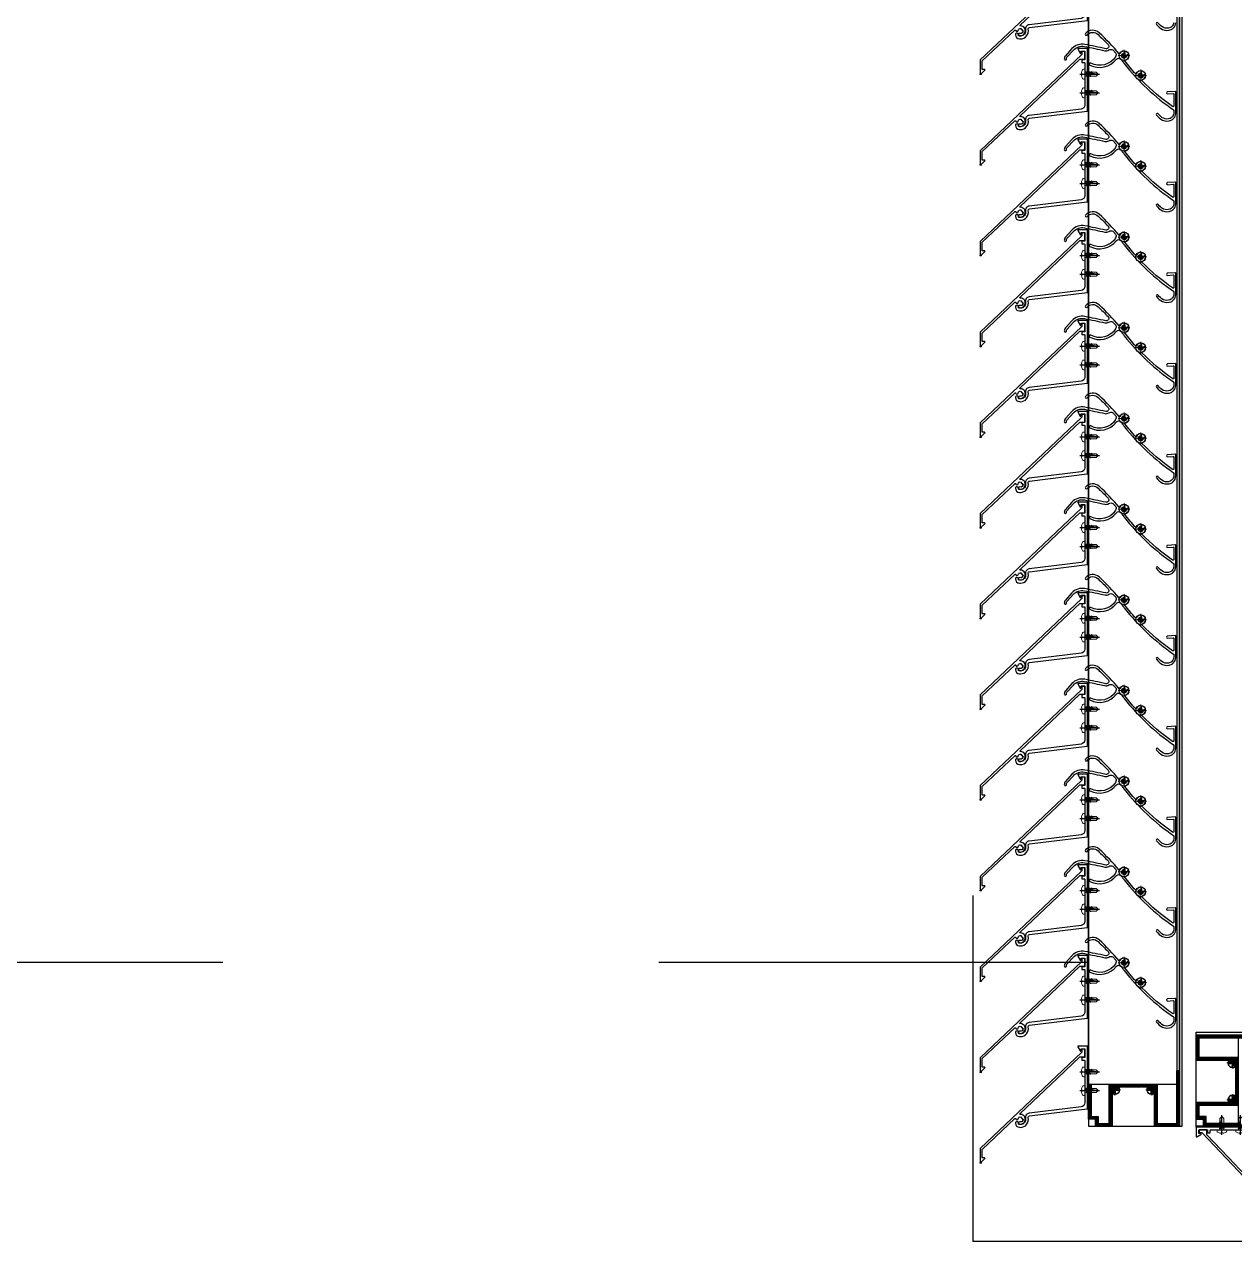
# Model space of a CAD drawing. Header units: millimetres. Extents: x 2519235 to 7246330, y 25937 to 201821.
# Drawn here: x 2625774 to 2626641, y 124385 to 125257 of the extents above; entities that cross this region are included whole.
import ezdxf
from ezdxf.enums import TextEntityAlignment as Align

# ---------------------------------------------------------------- set-up
doc = ezdxf.new("R2010")
doc.units = ezdxf.units.MM
doc.set_wipeout_variables(frame=1)
doc.linetypes.add('CENTER', pattern=[50.8, 31.75, -6.35, 6.35, -6.35])
doc.linetypes.add('TA_GL_005.00000', pattern=[13.75, 5, -1.25, 1.25, -1.25, 5])
for name, color, linetype in [('000 - 0_SYM_DWG_GRID-BUBBLE_MAIN_COLOR_1', 7, 'Continuous'), ('000 - 0_SYM_DWG_GRIDLINE_MAIN_COLOR_251', 7, 'Continuous'), ('010 - ASPG_ACCESSORIES_MAIN_COLOR_1', 7, 'Continuous'), ('010 - ASPG_EXTR_DEF_SUB', 7, 'Continuous'), ('010 - ASPG_EXTR_MAIN_COLOR_2', 7, 'Continuous'), ('010 - ASPG_FASTERN_DEF_SUB', 7, 'Continuous'), ('010 - ASPG_FRAMING_CUT_COLOR_4', 7, 'Continuous'), ('010 - ASPG_FRAMING_DEF_SUB', 7, 'Continuous'), ('010 - ASPG_FRAMING_HATCH_', 7, 'Continuous'), ('010 - ASPG_FRAMING_MAIN_COLOR_2', 7, 'Continuous'), ('010 - ASPG_FRAMING_SUB_COLOR_2', 7, 'Continuous'), ('010 - ASPG_FRAMING_WIPEOUT_', 7, 'Continuous'), ('A-GLAZ-CURT', 7, 'Continuous'), ('BOLT & SCREW', 7, 'Continuous'), ('Center Line', 7, 'CENTER')]:
    doc.layers.add(name, color=color, linetype=linetype)
doc.layers.add('12-GRID', color=7, linetype='CENTER', lineweight=13)
doc.layers.add('SCREW', color=7, linetype='Continuous', lineweight=5)
doc.styles.add('Arial', font='arial.ttf', dxfattribs={"height": 300})
doc.styles.add('TA', font='', dxfattribs={"height": 4.5})
doc.styles.get('TA').set_extended_font_data('Cordia New')
pattern_1 = [(270, (1257419.24324, -520041.6224), (0.65495992507, -1.1344238721), [0.7562825814, -1.5125651628]), (30, (1257419.24324, -520041.6224), (0.65495992936, 1.1344238696), [0.7562825814, -1.5125651628]), (330, (1257419.24324, -520041.6224), (1.30991985442, -2.48e-09), [-1.5125651628, 0.7562825814])]
pattern_2 = [(315, (1257419.4929, -520021.6224), (1.3369313545, 1.3369313545), []), (45, (1257419.4929, -520021.6224), (-1.3369313545, 1.3369313545), [])]
pattern_3 = [(270, (1257419.4425, -520043.9224), (0.65495992507, -1.1344238721), [0.7562825814, -1.5125651628]), (30, (1257419.4425, -520043.9224), (0.65495992936, 1.1344238696), [0.7562825814, -1.5125651628]), (330, (1257419.4425, -520043.9224), (1.30991985442, -2.48e-09), [-1.5125651628, 0.7562825814])]
pattern_4 = [(315, (1257419.1929, -520023.9224), (1.3369313545, 1.3369313545), []), (45, (1257419.1929, -520023.9224), (-1.3369313545, 1.3369313545), [])]

# ---------------------------------------------------------------- blocks, each defined once
blk = doc.blocks.new('*U1098')
at = {"layer": '000 - 0_SYM_DWG_GRIDLINE_MAIN_COLOR_251', "color": 7, "linetype": 'ByBlock', "ltscale": 5}
blk.add_line((2, 0), (-866, 0), dxfattribs=at)
at = {"color": 7, "style": 'TA', "flags": 1}
blk.add_attdef('LOCATION', (6, -6), '', height=4.5, rotation=270, dxfattribs=at)
at = {"layer": '000 - 0_SYM_DWG_GRID-BUBBLE_MAIN_COLOR_1', "color": 7, "style": 'Arial'}
blk.add_attdef('GRID-HEAD', text='', height=4, rotation=180, dxfattribs=at).set_placement((22, 0), align=Align.MIDDLE_CENTER)
blk = doc.blocks.new('W-1-PP17-ENT1_REV02_20260415-161303_PP17_ENT1_MAIN_DIMS_PL')
at = {"layer": '000 - 0_SYM_DWG_GRIDLINE_MAIN_COLOR_251', "color": 7, "linetype": 'TA_GL_005.00000', "xscale": 50, "yscale": 50, "zscale": 50, "rotation": 180}
blk.add_blockref('*U1098', (-18300, 0), dxfattribs=at)
blk = doc.blocks.new('A$C6d15e31b')
at = {"layer": 'A-GLAZ-CURT', "color": 7}
for p in [(18002.01, 200), (18250.01, -48)]:
    blk.add_line(p, (18250.01, 200), dxfattribs=at)
at = {"color": 7}
blk.add_blockref('W-1-PP17-ENT1_REV02_20260415-161303_PP17_ENT1_MAIN_DIMS_PL', (0, 0), dxfattribs=at)
blk = doc.blocks.new('*U2952')
at = {"layer": '12-GRID', "color": 7, "linetype": 'CENTER'}
for p, q in [((0, -6.2), (0, 2.2)), ((-4.2, -2), (4.2, -2))]:
    blk.add_line(p, q, dxfattribs=at)
at = {"layer": 'BOLT & SCREW', "color": 7}
for p, q in [((-0.55, -1.77), (-1.77, -1.56)), ((-0.55, -2.23), (-1.77, -2.44)), ((-0.46, -1.77), (-0.88, -1.56)), ((-0.46, -2.23), (-0.88, -2.44)), ((-0.23, -1.45), (-0.44, -0.23)), ((-0.23, -1.54), (-0.44, -1.12)), ((-0.23, -2.46), (-0.44, -2.88)), ((-0.23, -2.55), (-0.44, -3.77)), ((0.23, -1.45), (0.44, -0.23)), ((0.23, -1.54), (0.44, -1.12)), ((0.44, -2.88), (0.23, -2.46)), ((0.23, -2.55), (0.44, -3.77)), ((0.46, -1.77), (0.88, -1.56)), ((0.46, -2.23), (0.88, -2.44)), ((0.55, -1.77), (1.77, -1.56)), ((0.55, -2.23), (1.77, -2.44))]:
    blk.add_line(p, q, dxfattribs=at)
for points in [[(-1.77, -1.56), (-0.88, -1.56, 0.414214), (-0.44, -1.12), (-0.44, -0.23), (0.44, -0.23), (0.44, -1.12, 0.414214), (0.88, -1.56), (1.77, -1.56), (1.77, -2.44), (0.88, -2.44, 0.414214), (0.44, -2.88), (0.44, -3.77), (-0.44, -3.77), (-0.44, -2.88, 0.414214), (-0.88, -2.44), (-1.77, -2.44)], [(0.23, -2.46, -0.414214), (0.46, -2.23), (0.55, -2.23), (0.55, -1.77), (0.46, -1.77, -0.414214), (0.23, -1.54), (0.23, -1.45), (-0.23, -1.45), (-0.23, -1.54, -0.414214), (-0.46, -1.77), (-0.55, -1.77), (-0.55, -2.23), (-0.46, -2.23, -0.414214), (-0.23, -2.46), (-0.23, -2.55), (0.23, -2.55)]]:
    blk.add_lwpolyline(points, format="xyb", close=True, dxfattribs=at)
blk.add_circle((0, -2), 3.5, dxfattribs=at)
blk = doc.blocks.new('000_ASPG_TYP_FILES_20260218-010703_FRAME_EXTR_')
at = {"layer": '010 - ASPG_FRAMING_HATCH_'}
h = blk.add_hatch(dxfattribs=at)
h.set_pattern_fill('ANSI32', scale=0.1, angle=180)
edge = h.paths.add_edge_path()
edge.add_line((2, 16), (2, 2))
edge.add_line((2, 2), (39.7, 2))
edge.add_arc((39.7, 1.7), 0.3, 0, 90, ccw=False)
edge.add_line((40, 1.7), (40, 0.3))
edge.add_arc((39.7, 0.3), 0.3, -90, 0, ccw=False)
edge.add_line((39.7, 0), (0.3, 0))
edge.add_arc((0.3, 0.3), 0.3, 180, 270, ccw=False)
edge.add_line((0, 0.3), (0, 17.7))
edge.add_arc((0.3, 17.7), 0.3, 90, 180, ccw=False)
edge.add_line((0.3, 18), (22.56, 18))
edge.add_arc((22.56, 18.5), 0.5, 270, 380.20955)
edge.add_arc((26.17, 19.83), 3.35, 182.06379, 200.20955, ccw=False)
edge.add_arc((23.58, 19.74), 0.76, 2.06379, 182.06379, ccw=False)
edge.add_arc((26.17, 19.83), 1.83, 182.06379, 447.93621)
edge.add_arc((26.26, 22.42), 0.76, 87.93621, 267.93621, ccw=False)
edge.add_arc((26.17, 19.83), 3.35, 69.79045, 87.93621, ccw=False)
edge.add_arc((27.5, 23.44), 0.5, 249.79045, 360)
edge.add_line((28, 23.44), (28, 26.68))
edge.add_line((28, 26.68), (28.5, 27.18))
edge.add_line((28.5, 27.18), (28, 27.68))
edge.add_line((28, 27.68), (28, 38.62))
edge.add_line((28, 38.62), (28.5, 39.12))
edge.add_line((28.5, 39.12), (28, 39.62))
edge.add_line((28, 39.62), (28, 42.86))
edge.add_arc((27.5, 42.86), 0.5, 0, 110.20955)
edge.add_arc((26.17, 46.47), 3.35, 272.06379, 290.20955, ccw=False)
edge.add_arc((26.26, 43.88), 0.76, 92.06379, 272.06379, ccw=False)
edge.add_arc((26.17, 46.47), 1.83, 272.06379, 537.93621)
edge.add_arc((23.58, 46.56), 0.76, 177.93621, 357.93621, ccw=False)
edge.add_arc((26.17, 46.47), 3.35, 159.79045, 177.93621, ccw=False)
edge.add_arc((22.56, 47.8), 0.5, 339.79045, 450)
edge.add_line((22.56, 48.3), (0.3, 48.3))
edge.add_arc((0.3, 48.6), 0.3, 180, 270, ccw=False)
edge.add_line((0, 48.6), (0, 60))
edge.add_arc((0.3, 60), 0.3, 90, 180, ccw=False)
edge.add_line((0.3, 60.3), (5, 60.3))
edge.add_line((5, 60.3), (5, 65))
edge.add_arc((5.3, 65), 0.3, 90, 180, ccw=False)
edge.add_line((5.3, 65.3), (30, 65.3))
edge.add_line((30, 65.3), (30, 63.6))
edge.add_arc((29.7, 63.6), 0.3, -90, 0, ccw=False)
edge.add_line((29.7, 63.3), (7.3, 63.3))
edge.add_arc((7.3, 63), 0.3, 90, 180)
edge.add_line((7, 63), (7, 58.3))
edge.add_line((7, 58.3), (2.3, 58.3))
edge.add_arc((2.3, 58), 0.3, 90, 180)
edge.add_line((2, 58), (2, 50.6))
edge.add_arc((2.3, 50.6), 0.3, 180, 270)
edge.add_line((2.3, 50.3), (29.7, 50.3))
edge.add_arc((29.7, 50), 0.3, 0, 90, ccw=False)
edge.add_line((30, 50), (30, 26.68))
edge.add_line((30, 26.68), (30, 16.3))
edge.add_arc((29.7, 16.3), 0.3, -90, 0, ccw=False)
edge.add_line((29.7, 16), (2, 16))
at = {"layer": '010 - ASPG_FRAMING_CUT_COLOR_4', "color": 7}
blk.add_lwpolyline([(2, 16), (2, 2), (39.7, 2, -0.414214), (40, 1.7), (40, 0.3, -0.414214), (39.7, 0), (0.3, 0, -0.414214), (0, 0.3), (0, 17.7, -0.414214), (0.3, 18), (22.56, 18, 0.52173), (23.03, 18.67, -0.079342), (22.82, 19.71, -1), (24.34, 19.76, 2.296346), (26.24, 21.66, -1), (26.29, 23.18, -0.079342), (27.33, 22.97, 0.52173), (28, 23.44), (28, 26.68), (28.5, 27.18), (28, 27.68), (28, 38.62), (28.5, 39.12), (28, 39.62), (28, 42.86, 0.52173), (27.33, 43.33, -0.079342), (26.29, 43.12, -1), (26.24, 44.64, 2.296346), (24.34, 46.54, -1), (22.82, 46.59, -0.079342), (23.03, 47.63, 0.52173), (22.56, 48.3), (0.3, 48.3, -0.414214), (0, 48.6), (0, 60, -0.414214), (0.3, 60.3), (5, 60.3), (5, 65, -0.414214), (5.3, 65.3), (30, 65.3), (30, 63.6, -0.414214), (29.7, 63.3), (7.3, 63.3, 0.414214), (7, 63), (7, 58.3), (2.3, 58.3, 0.414214), (2, 58), (2, 50.6, 0.414214), (2.3, 50.3), (29.7, 50.3, -0.414214), (30, 50), (30, 26.68), (30, 16.3, -0.414214), (29.7, 16)], format="xyb", close=True, dxfattribs=at)
at = {"color": 7}
for p in [(26.17, 48.47), (26.17, 21.83)]:
    blk.add_blockref('*U2952', p, dxfattribs=at)
blk = doc.blocks.new('*U2949')
at = {"layer": '010 - ASPG_FRAMING_HATCH_', "transparency": 33554585}
h = blk.add_hatch(dxfattribs=at)
h.set_pattern_fill('ANSI32', scale=0.25)
edge = h.paths.add_edge_path()
edge.add_line((2, -50), (2, -75))
edge.add_line((2, -75), (0, -75))
edge.add_line((0, -75), (0, -49))
edge.add_arc((1, -49), 1, 90, 180, ccw=False)
edge.add_line((1, -48), (63, -48))
edge.add_arc((63, -47), 1, 270, 360)
edge.add_line((64, -47), (64, 47))
edge.add_arc((63, 47), 1, 0, 90)
edge.add_line((63, 48), (1, 48))
edge.add_arc((1, 49), 1, 180, 270, ccw=False)
edge.add_line((0, 49), (0, 75))
edge.add_line((0, 75), (2, 75))
edge.add_line((2, 75), (2, 50))
edge.add_line((2, 50), (141, 50))
edge.add_line((141, 50), (141, 41))
edge.add_arc((140, 41), 1, 270, 360, ccw=False)
edge.add_line((140, 40), (132, 40))
edge.add_arc((132, 41), 1, 180, 270, ccw=False)
edge.add_line((131, 41), (131, 47))
edge.add_arc((130, 47), 1, 0, 90)
edge.add_line((130, 48), (67, 48))
edge.add_arc((67, 47), 1, 90, 180)
edge.add_line((66, 47), (66, -47))
edge.add_arc((67, -47), 1, 180, 270)
edge.add_line((67, -48), (130, -48))
edge.add_arc((130, -47), 1, 270, 360)
edge.add_line((131, -47), (131, -41))
edge.add_arc((132, -41), 1, 90, 180, ccw=False)
edge.add_line((132, -40), (140, -40))
edge.add_arc((140, -41), 1, 0, 90, ccw=False)
edge.add_line((141, -41), (141, -50))
edge.add_line((141, -50), (2, -50))
h.paths.add_polyline_path([(139, 48), (139, 42), (133, 42), (133, 48)], flags=16)
h.paths.add_polyline_path([(139, -48), (139, -42), (133, -42), (133, -48)], flags=16)
at = {"layer": '010 - ASPG_FRAMING_HATCH_'}
h = blk.add_hatch(dxfattribs=at)
h.set_pattern_fill('ANSI37', scale=0.595498, angle=-90)
h.set_pattern_definition(pattern_2)
edge = h.paths.add_edge_path()
edge.add_ellipse((57.77, 55), major_axis=(0, -5), ratio=0.644482, start_angle=0, end_angle=180)
edge.add_line((57.77, 60), (62, 60))
edge.add_arc((62, 60.3), 0.3, -90, 0)
edge.add_line((62.3, 60.3), (62.3, 61))
edge.add_line((62.3, 61), (61.8, 61.5))
edge.add_line((61.8, 61.5), (62.3, 62))
edge.add_line((62.3, 62), (61.8, 62.5))
edge.add_line((61.8, 62.5), (62.3, 63))
edge.add_line((62.3, 63), (61.8, 63.5))
edge.add_line((61.8, 63.5), (62.3, 64))
edge.add_line((62.3, 64), (62.3, 65))
edge.add_line((62.3, 65), (63.3, 65))
edge.add_line((63.3, 65), (63.8, 65.5))
edge.add_line((63.8, 65.5), (64.3, 65))
edge.add_line((64.3, 65), (64.8, 65.5))
edge.add_line((64.8, 65.5), (65.3, 65))
edge.add_line((65.3, 65), (65.8, 65.5))
edge.add_line((65.8, 65.5), (66.3, 65))
edge.add_line((66.3, 65), (67, 65))
edge.add_arc((67, 65.3), 0.3, -90, 0)
edge.add_line((67.3, 65.3), (67.3, 60))
edge.add_arc((77.2, 55), 11.09, 153.20373, 206.79627)
edge.add_line((67.3, 50), (57.77, 50))
h = blk.add_hatch(dxfattribs=at)
h.set_pattern_fill('ANSI37', scale=0.595498, angle=-90)
h.set_pattern_definition(pattern_4)
edge = h.paths.add_edge_path()
edge.add_ellipse((11.53, 55), major_axis=(0, -5), ratio=0.644482, start_angle=180, end_angle=360, ccw=False)
edge.add_line((11.53, 60), (2, 60))
edge.add_arc((-7.9, 55), 11.09, -26.79627, 26.79627, ccw=False)
edge.add_line((2, 50), (11.53, 50))
h = blk.add_hatch(dxfattribs=at)
h.set_pattern_fill('HONEY', scale=0.238199, angle=-90)
h.set_pattern_definition(pattern_3)
edge = h.paths.add_edge_path()
edge.add_ellipse((11.78, 55), major_axis=(0, -5), ratio=0.644482, start_angle=0, end_angle=360, ccw=False)
h = blk.add_hatch(dxfattribs=at)
h.set_pattern_fill('HONEY', scale=0.238199, angle=-90)
h.set_pattern_definition(pattern_1)
edge = h.paths.add_edge_path()
edge.add_ellipse((57.52, 55), major_axis=(0, -5), ratio=0.644482, start_angle=0, end_angle=360)
h = blk.add_hatch(dxfattribs=at)
h.set_pattern_fill('ANSI37', scale=0.595498, angle=-90)
h.set_pattern_definition(pattern_4)
edge = h.paths.add_edge_path()
edge.add_ellipse((11.53, -55), major_axis=(0, 5), ratio=0.644482, start_angle=0, end_angle=180)
edge.add_line((11.53, -60), (2, -60))
edge.add_arc((-7.9, -55), 11.09, 333.20373, 386.79627)
edge.add_line((2, -50), (11.53, -50))
h = blk.add_hatch(dxfattribs=at)
h.set_pattern_fill('HONEY', scale=0.238199, angle=-90)
h.set_pattern_definition(pattern_3)
edge = h.paths.add_edge_path()
edge.add_ellipse((11.78, -55), major_axis=(0, 5), ratio=0.644482, start_angle=0, end_angle=360)
h = blk.add_hatch(dxfattribs=at)
h.set_pattern_fill('HONEY', scale=0.238199, angle=-90)
h.set_pattern_definition(pattern_1)
edge = h.paths.add_edge_path()
edge.add_ellipse((57.52, -55), major_axis=(0, 5), ratio=0.644482, start_angle=0, end_angle=360, ccw=False)
h = blk.add_hatch(dxfattribs=at)
h.set_pattern_fill('ANSI37', scale=0.595498, angle=-90)
h.set_pattern_definition(pattern_2)
edge = h.paths.add_edge_path()
edge.add_ellipse((57.77, -55), major_axis=(0, 5), ratio=0.644482, start_angle=180, end_angle=360, ccw=False)
edge.add_line((57.77, -60), (62, -60))
edge.add_arc((62, -60.3), 0.3, 360, 450, ccw=False)
edge.add_line((62.3, -60.3), (62.3, -61))
edge.add_line((62.3, -61), (61.8, -61.5))
edge.add_line((61.8, -61.5), (62.3, -62))
edge.add_line((62.3, -62), (61.8, -62.5))
edge.add_line((61.8, -62.5), (62.3, -63))
edge.add_line((62.3, -63), (61.8, -63.5))
edge.add_line((61.8, -63.5), (62.3, -64))
edge.add_line((62.3, -64), (62.3, -65))
edge.add_line((62.3, -65), (63.3, -65))
edge.add_line((63.3, -65), (63.8, -65.5))
edge.add_line((63.8, -65.5), (64.3, -65))
edge.add_line((64.3, -65), (64.8, -65.5))
edge.add_line((64.8, -65.5), (65.3, -65))
edge.add_line((65.3, -65), (65.8, -65.5))
edge.add_line((65.8, -65.5), (66.3, -65))
edge.add_line((66.3, -65), (67, -65))
edge.add_arc((67, -65.3), 0.3, 360, 450, ccw=False)
edge.add_line((67.3, -65.3), (67.3, -60))
edge.add_arc((77.2, -55), 11.09, 153.20373, 206.79627, ccw=False)
edge.add_line((67.3, -50), (57.77, -50))
at = {"layer": '010 - ASPG_FASTERN_DEF_SUB', "color": 7}
blk.add_point((0, 0), dxfattribs=at)
at = {"layer": '010 - ASPG_FRAMING_CUT_COLOR_4', "color": 7}
blk.add_lwpolyline([(2, -50), (2, -75), (0, -75), (0, -49, -0.414214), (1, -48), (63, -48, 0.414214), (64, -47), (64, 47, 0.414214), (63, 48), (1, 48, -0.414214), (0, 49), (0, 75), (2, 75), (2, 50), (141, 50), (141, 41, -0.414214), (140, 40), (132, 40, -0.414214), (131, 41), (131, 47, 0.414214), (130, 48), (67, 48, 0.414214), (66, 47), (66, -47, 0.414214), (67, -48), (130, -48, 0.414214), (131, -47), (131, -41, -0.414214), (132, -40), (140, -40, -0.414214), (141, -41), (141, -50)], format="xyb", close=True, dxfattribs=at)
for points in [[(139, 48), (139, 42), (133, 42), (133, 48)], [(139, -48), (139, -42), (133, -42), (133, -48)]]:
    blk.add_lwpolyline(points, close=True, dxfattribs=at)
at = {"layer": '010 - ASPG_FRAMING_DEF_SUB', "color": 7, "transparency": 33554508}
blk.add_line((136.5, 0), (-4.5, 0), dxfattribs=at)
at = {"layer": '010 - ASPG_FRAMING_DEF_SUB', "color": 7, "transparency": 33554457}
for points in [[(54.3, 50), (67.3, 50), (67.3, 65.5), (54.3, 65.5)], [(2, 50), (15, 50), (15, 60), (2, 60)], [(2, -50), (15, -50), (15, -60), (2, -60)], [(54.3, -50), (67.3, -50), (67.3, -65.5), (54.3, -65.5)]]:
    blk.add_lwpolyline(points, close=True, dxfattribs=at)
at = {"layer": '010 - ASPG_FRAMING_SUB_COLOR_2', "color": 7}
for points in [[(57.52, 50), (67.3, 50, -0.238199), (67.3, 60), (67.3, 65.3, -0.414214), (67, 65), (66.3, 65), (65.8, 65.5), (65.3, 65), (64.8, 65.5), (64.3, 65), (63.8, 65.5), (63.3, 65), (62.3, 65), (62.3, 64), (61.8, 63.5), (62.3, 63), (61.8, 62.5), (62.3, 62), (61.8, 61.5), (62.3, 61), (62.3, 60.3, -0.414214), (62, 60), (57.52, 60)], [(11.78, 50), (2, 50, 0.238199), (2, 60), (11.78, 60)], [(11.78, -50), (2, -50, -0.238199), (2, -60), (11.78, -60)], [(57.52, -50), (67.3, -50, 0.238199), (67.3, -60), (67.3, -65.3, 0.414214), (67, -65), (66.3, -65), (65.8, -65.5), (65.3, -65), (64.8, -65.5), (64.3, -65), (63.8, -65.5), (63.3, -65), (62.3, -65), (62.3, -64), (61.8, -63.5), (62.3, -63), (61.8, -62.5), (62.3, -62), (61.8, -61.5), (62.3, -61), (62.3, -60.3, 0.414214), (62, -60), (57.52, -60)]]:
    blk.add_lwpolyline(points, format="xyb", dxfattribs=at)
at = {"layer": '010 - ASPG_FRAMING_SUB_COLOR_2', "color": 7, "extrusion": (0, 0, -1)}
for centre, major_axis in [((11.78, 55), (0, -5)), ((57.52, -55), (0, 5))]:
    blk.add_ellipse(centre, major_axis=major_axis, ratio=0.644482, dxfattribs=at)
at = {"layer": '010 - ASPG_FRAMING_SUB_COLOR_2', "color": 7}
for centre, major_axis in [((57.52, 55), (0, -5)), ((11.78, -55), (0, 5))]:
    blk.add_ellipse(centre, major_axis=major_axis, ratio=0.644482, dxfattribs=at)
blk = doc.blocks.new('PZG35-9D5')
at = {"layer": 'Center Line', "color": 7}
blk.add_line((0, 3.73), (0, -10.53), dxfattribs=at)
at = {"layer": 'SCREW', "color": 7}
for p, q in [((-1.4, 0), (-1.4, -1.09)), ((1.4, 0), (1.4, -0.59)), ((-1.85, -1.4), (1.85, -0.9)), ((-1.85, -1.4), (-1.4, -1.09)), ((-1.85, -1.4), (-1.4, -1.71)), ((-1.85, -2.7), (1.85, -2.2)), ((-1.85, -2.7), (-1.4, -2.39)), ((-1.85, -2.7), (-1.4, -3.01)), ((-1.85, -4), (-1.4, -3.69)), ((-1.85, -4), (-0.99, -3.88)), ((-1.85, -4), (-1.4, -4.31)), ((-1.4, -1.09), (1.4, -0.59)), ((-1.4, -1.71), (1.4, -1.21)), ((-1.4, -1.71), (-1.4, -2.39)), ((-1.4, -2.39), (1.4, -1.89)), ((-1.4, -3.01), (1.4, -2.51)), ((-1.4, -3.01), (-1.4, -3.69)), ((-1.4, -3.69), (-0.84, -3.59)), ((-1.4, -4.31), (-1.18, -4.27)), ((-1.4, -4.31), (-1.4, -8.1)), ((0, -9.5), (-1.4, -8.1)), ((0, -9.5), (1.4, -8.1)), ((0.56, -3.34), (1.4, -3.19)), ((0.71, -3.65), (1.85, -3.5)), ((0.71, -3.93), (1.4, -3.81)), ((0.71, -4.61), (1.4, -4.49)), ((0.71, -4.95), (1.85, -4.8)), ((0.71, -5.23), (1.4, -5.11)), ((1.85, -0.9), (1.4, -0.59)), ((1.85, -0.9), (1.4, -1.21)), ((1.4, -1.21), (1.4, -1.89)), ((1.85, -2.2), (1.4, -1.89)), ((1.85, -2.2), (1.4, -2.51)), ((1.4, -2.51), (1.4, -3.19)), ((1.85, -3.5), (1.4, -3.19)), ((1.85, -3.5), (1.4, -3.81)), ((1.4, -3.81), (1.4, -4.49)), ((1.85, -4.8), (1.4, -4.49)), ((1.85, -4.8), (1.4, -5.11)), ((1.4, -5.11), (1.4, -8.1))]:
    blk.add_line(p, q, dxfattribs=at)
blk.add_lwpolyline([(0, -9.5), (0.71, -5.23), (0.71, -3.6, 0.417657), (0.41, -3.3, 0.108102), (-0.84, -3.59), (-1.4, -4.7)], format="xyb", dxfattribs=at)
blk = doc.blocks.new('*U2951')
at = {"layer": 'SCREW', "color": 7}
blk.add_lwpolyline([(3.03, 1.78, 0.09906), (0.8, 2.55), (0.8, 2.27), (-0.8, 2.27), (-0.8, 2.55, 0.09906), (-3.03, 1.78, 0.266588), (-3.5, 0.96), (-3.5, 0.2, 0.414214), (-3.3, 0), (3.3, 0, 0.414214), (3.5, 0.2), (3.5, 0.96, 0.266588)], format="xyb", close=True, dxfattribs=at)
blk.add_blockref('PZG35-9D5', (0, 0), dxfattribs=at)
blk = doc.blocks.new('*U2950')
at = {"color": 7}
blk.add_point((0, 0), dxfattribs=at)
at = {"layer": '010 - ASPG_ACCESSORIES_MAIN_COLOR_1', "color": 7}
blk.add_lwpolyline([(-39.7, -0.6, 0.414214), (-40, -0.9), (-40, -7.37, 0.57735), (-39.65, -7.57), (-36.64, -5.83, 0.767327), (-36.79, -5.3), (-37.9, -5.3, -0.414214), (-38.2, -5), (-38.2, -2.8, -0.414214), (-38, -2.6), (-32.18, -2.6, -0.388879), (-31.98, -2.78), (-31.85, -4.34, 0.388879), (-31.35, -4.8), (-30.3, -4.8, 0.414214), (-30, -4.5), (-30, -2.9, -0.414214), (-29.7, -2.6), (0.41, -2.6, -0.378969), (3.39, -5.24), (7.95, -42.52, 0.446593), (11.62, -45.08, -0.489802), (16.08, -48.68), (16.06, -49.36, -0.18248), (15.8, -50.02, -0.267949), (15.33, -50.17, 1.122115), (15.1, -52.34, 0.405004), (18.06, -49.4), (18.08, -48.72, 0.489805), (11.16, -43.13, -0.446597), (9.94, -42.28), (4.87, -0.85, 0.364176), (4.57, -0.6)], format="xyb", close=True, dxfattribs=at)
at = {"layer": '010 - ASPG_EXTR_DEF_SUB', "color": 7}
for p in [(-40, -0.5), (43.44, -76.9), (43.44, -77.5)]:
    blk.add_point(p, dxfattribs=at)
at = {"layer": '010 - ASPG_EXTR_MAIN_COLOR_2', "color": 7}
blk.add_lwpolyline([(11.37, -48.15), (11.47, -47.44), (12.18, -47.56), (12.29, -46.79, -0.535538), (14.19, -49.17, 0.991572), (15.66, -49.58, 1.157025), (8.79, -48.77, -0.688558), (8.27, -48.99), (-17.14, -22.17), (-32.34, -6.13), (-32.34, -2.9, 0.414312), (-32.64, -2.6), (-37.54, -2.6, 0.414116), (-37.84, -2.9), (-37.84, -4.3, 0.414214), (-37.54, -4.6), (-35.99, -4.6, -0.205895), (-35.77, -4.69), (33.23, -77.5), (43.14, -77.5, 0.668179), (43.36, -76.99), (40.52, -74.15, 0.668179), (40.01, -74.36), (40.01, -76), (33.87, -76), (11.86, -52.78, -0.558354), (12.08, -51.95, 0.766275), (12.04, -50.39, -0.438583), (10.71, -48.05)], format="xyb", close=True, dxfattribs=at)
at = {"layer": 'SCREW', "color": 7, "rotation": 180}
for p in [(-21.65, -2.5), (-8.24, -2.5)]:
    blk.add_blockref('*U2951', p, dxfattribs=at)
blk = doc.blocks.new('*U2115')
at = {"color": 7}
blk.add_wipeout([(690, 4), (60, 4), (60, 69.3), (690, 69.3)], dxfattribs=at).dxf.layer = '010 - ASPG_FRAMING_WIPEOUT_'
blk.add_point((60, 69.5), dxfattribs=at)
at = {"layer": '010 - ASPG_FRAMING_MAIN_COLOR_2', "color": 7}
blk.add_lwpolyline([(660, 69.3), (90, 69.3), (90, 6), (660, 6)], close=True, dxfattribs=at)
at = {"layer": '010 - ASPG_FRAMING_SUB_COLOR_2', "color": 7}
for points in [[(690, 4), (60, 4), (60, 69.3), (690, 69.3)], [(60, 2), (60, 4), (690, 4), (690, 2)]]:
    blk.add_lwpolyline(points, close=True, dxfattribs=at)
at = {"color": 7, "transparency": 33554559, "xscale": -1, "rotation": 270}
blk.add_blockref('*U2949', (0, 0), dxfattribs=at)
at = {"color": 7, "rotation": 180}
for p in [(130, 69.3), (195, 69.3), (260, 69.3), (325, 69.3), (390, 69.3), (455, 69.3), (520, 69.3), (585, 69.3), (650, 69.3)]:
    blk.add_blockref('*U2950', p, dxfattribs=at)
at = {"color": 7}
blk.add_blockref('000_ASPG_TYP_FILES_20260218-010703_FRAME_EXTR_', (60, 4), dxfattribs=at)
at = {"color": 7, "xscale": -1}
blk.add_blockref('000_ASPG_TYP_FILES_20260218-010703_FRAME_EXTR_', (690, 4), dxfattribs=at)
blk = doc.blocks.new('*U1454')
at = {"color": 7}
blk.add_wipeout([(1742.3, 4), (60, 4), (60, 69.3), (1742.3, 69.3)], dxfattribs=at).dxf.layer = '010 - ASPG_FRAMING_WIPEOUT_'
at = {"layer": '010 - ASPG_FRAMING_MAIN_COLOR_2', "color": 7}
blk.add_lwpolyline([(1712.3, 69.3), (90, 69.3), (90, 6), (1712.3, 6)], close=True, dxfattribs=at)
at = {"layer": '010 - ASPG_FRAMING_SUB_COLOR_2', "color": 7}
for points in [[(1742.3, 4), (60, 4), (60, 69.3), (1742.3, 69.3)], [(60, 2), (60, 4), (1742.3, 4), (1742.3, 2)]]:
    blk.add_lwpolyline(points, close=True, dxfattribs=at)
at = {"color": 7, "xscale": -1, "rotation": 180}
for p in [(945, 69.3), (1010, 69.3), (1075, 69.3), (1140, 69.3), (1205, 69.3), (1270, 69.3), (1335, 69.3), (1400, 69.3), (1465, 69.3), (1530, 69.3), (1595, 69.3), (1660, 69.3), (1725, 69.3)]:
    blk.add_blockref('*U2950', p, dxfattribs=at)
at = {"color": 7, "xscale": -1}
blk.add_blockref('000_ASPG_TYP_FILES_20260218-010703_FRAME_EXTR_', (1742.3, 4), dxfattribs=at)
blk = doc.blocks.new('*U2202')
at = {"layer": '010 - ASPG_EXTR_DEF_SUB', "color": 7}
for p in [(845, 0), (910, 0), (975, 0), (1040, 0), (1105, 0), (1170, 0), (1235, 0), (1300, 0), (1365, 0), (1430, 0), (1495, 0)]:
    blk.add_point(p, dxfattribs=at)
at = {"layer": '010 - ASPG_EXTR_MAIN_COLOR_2', "color": 7}
blk.add_lwpolyline([(826.47, 68.5, -0.125846), (828.96, 67.21, -0.098851), (829.82, 66.03, -0.205828), (829.79, 61.2, -0.115116), (826.37, 57.18, 0.822373), (827.46, 56.1, 0.109185), (831.15, 60.56, 0.208323), (831.19, 66.64, 0.100528), (829.97, 68.32, 0.145116), (826.29, 70.07)], format="xyb", dxfattribs=at)
for points in [[(875.76, 70.07, 0.433659), (875.46, 69.75), (875.84, 63.96, 0.082069), (875.86, 63.87, 0.720654), (877.33, 63.97, 0.079224), (877.34, 64.07), (877.07, 68.14, -0.433659), (877.47, 68.57), (885.86, 68.57, -0.607385), (886.35, 67.62, -0.045829), (867.78, 45.76, -0.560492), (867.29, 45.89, 0.31786), (864.21, 48.24, 0.953288), (864.08, 46.72, -2.423004), (862.26, 44.89, 0.952315), (860.74, 44.76, 0.300821), (862.89, 41.76, -0.560492), (862.98, 41.25, -0.019425), (853.62, 33.46, -0.552501), (853.15, 33.64, 0.344461), (849.99, 36.3, 0.952015), (849.86, 34.78, -2.423186), (848.04, 32.95, 0.952015), (846.52, 32.82, 0.2854), (848.49, 29.89, -0.553378), (848.56, 29.38, 0.030674), (833.46, 15.06, 0.4171), (834.11, 5.27, 0.935553), (835.1, 6.41, -0.43441), (834.8, 14.29, -0.014998), (841.92, 21.45, -0.738349), (844.92, 19.76, 0.004917), (841.81, 4.8, 0.263611), (844.88, -4.46), (850, -9.08, 0.125884), (851.27, -9.75, 0.044275), (852.09, -9.87, 1.107655), (852.13, -8.33, -0.215596), (851.02, -7.99), (845.89, -3.35, -0.263611), (843.28, 4.51, -0.004855), (846.34, 19.26, 0.23396), (845.82, 21.95, -0.24081), (845.71, 24.9, -0.104157), (845.78, 25), (847.99, 26.93, -0.229021), (850.7, 26.89, -0.381721), (855.27, 9.07, 0.977382), (856.62, 8.41, 0.361105), (852.41, 27.5, -0.496126), (852.44, 30.69, 0.003188), (854.06, 31.9, -0.002827), (855.56, 33.07, 0.077048), (888.74, 68.44, -0.247674), (888.99, 68.57), (890.98, 68.57, -0.044131), (891.47, 68.5, -0.125846), (893.96, 67.21, -0.098851), (894.82, 66.03, -0.205828), (894.79, 61.2, -0.115116), (891.37, 57.18, 0.822373), (892.46, 56.1, 0.109185), (896.15, 60.56, 0.208323), (896.19, 66.64, 0.100528), (894.97, 68.32, 0.145116), (891.29, 70.07)], [(940.76, 70.07, 0.433659), (940.46, 69.75), (940.84, 63.96, 0.082069), (940.86, 63.87, 0.720654), (942.33, 63.97, 0.079224), (942.34, 64.07), (942.07, 68.14, -0.433659), (942.47, 68.57), (950.86, 68.57, -0.607385), (951.35, 67.62, -0.045829), (932.78, 45.76, -0.560492), (932.29, 45.89, 0.31786), (929.21, 48.24, 0.953288), (929.08, 46.72, -2.423004), (927.26, 44.89, 0.952315), (925.74, 44.76, 0.300821), (927.89, 41.76, -0.560492), (927.98, 41.25, -0.019425), (918.62, 33.46, -0.552501), (918.15, 33.64, 0.344461), (914.99, 36.3, 0.952015), (914.86, 34.78, -2.423186), (913.04, 32.95, 0.952015), (911.52, 32.82, 0.2854), (913.49, 29.89, -0.553378), (913.56, 29.38, 0.030674), (898.46, 15.06, 0.4171), (899.11, 5.27, 0.935553), (900.1, 6.41, -0.43441), (899.8, 14.29, -0.014998), (906.92, 21.45, -0.738349), (909.92, 19.76, 0.004917), (906.81, 4.8, 0.263611), (909.88, -4.46), (915, -9.08, 0.125884), (916.27, -9.75, 0.044275), (917.09, -9.87, 1.107655), (917.13, -8.33, -0.215596), (916.02, -7.99), (910.89, -3.35, -0.263611), (908.28, 4.51, -0.004855), (911.34, 19.26, 0.23396), (910.82, 21.95, -0.24081), (910.71, 24.9, -0.104157), (910.78, 25), (912.99, 26.93, -0.229021), (915.7, 26.89, -0.381721), (920.27, 9.07, 0.977382), (921.62, 8.41, 0.361105), (917.41, 27.5, -0.496126), (917.44, 30.69, 0.003188), (919.06, 31.9, -0.002827), (920.56, 33.07, 0.077048), (953.74, 68.44, -0.247674), (953.99, 68.57), (955.98, 68.57, -0.044131), (956.47, 68.5, -0.125846), (958.96, 67.21, -0.098851), (959.82, 66.03, -0.205828), (959.79, 61.2, -0.115116), (956.37, 57.18, 0.822373), (957.46, 56.1, 0.109185), (961.15, 60.56, 0.208323), (961.19, 66.64, 0.100528), (959.97, 68.32, 0.145116), (956.29, 70.07)], [(1005.76, 70.07, 0.433659), (1005.46, 69.75), (1005.84, 63.96, 0.082069), (1005.86, 63.87, 0.720654), (1007.33, 63.97, 0.079224), (1007.34, 64.07), (1007.07, 68.14, -0.433659), (1007.47, 68.57), (1015.86, 68.57, -0.607385), (1016.35, 67.62, -0.045829), (997.78, 45.76, -0.560492), (997.29, 45.89, 0.31786), (994.21, 48.24, 0.953288), (994.08, 46.72, -2.423004), (992.26, 44.89, 0.952315), (990.74, 44.76, 0.300821), (992.89, 41.76, -0.560492), (992.98, 41.25, -0.019425), (983.62, 33.46, -0.552501), (983.15, 33.64, 0.344461), (979.99, 36.3, 0.952015), (979.86, 34.78, -2.423186), (978.04, 32.95, 0.952015), (976.52, 32.82, 0.2854), (978.49, 29.89, -0.553378), (978.56, 29.38, 0.030674), (963.46, 15.06, 0.4171), (964.11, 5.27, 0.935553), (965.1, 6.41, -0.43441), (964.8, 14.29, -0.014998), (971.92, 21.45, -0.738349), (974.92, 19.76, 0.004917), (971.81, 4.8, 0.263611), (974.88, -4.46), (980, -9.08, 0.125884), (981.27, -9.75, 0.044275), (982.09, -9.87, 1.107655), (982.13, -8.33, -0.215596), (981.02, -7.99), (975.89, -3.35, -0.263611), (973.28, 4.51, -0.004855), (976.34, 19.26, 0.23396), (975.82, 21.95, -0.24081), (975.71, 24.9, -0.104157), (975.78, 25), (977.99, 26.93, -0.229021), (980.7, 26.89, -0.381721), (985.27, 9.07, 0.977382), (986.62, 8.41, 0.361105), (982.41, 27.5, -0.496126), (982.44, 30.69, 0.003188), (984.06, 31.9, -0.002827), (985.56, 33.07, 0.077048), (1018.74, 68.44, -0.247674), (1018.99, 68.57), (1020.98, 68.57, -0.044131), (1021.47, 68.5, -0.125846), (1023.96, 67.21, -0.098851), (1024.82, 66.03, -0.205828), (1024.79, 61.2, -0.115116), (1021.37, 57.18, 0.822373), (1022.46, 56.1, 0.109185), (1026.15, 60.56, 0.208323), (1026.19, 66.64, 0.100528), (1024.97, 68.32, 0.145116), (1021.29, 70.07)], [(1070.76, 70.07, 0.433659), (1070.46, 69.75), (1070.84, 63.96, 0.082069), (1070.86, 63.87, 0.720654), (1072.33, 63.97, 0.079224), (1072.34, 64.07), (1072.07, 68.14, -0.433659), (1072.47, 68.57), (1080.86, 68.57, -0.607385), (1081.35, 67.62, -0.045829), (1062.78, 45.76, -0.560492), (1062.29, 45.89, 0.31786), (1059.21, 48.24, 0.953288), (1059.08, 46.72, -2.423004), (1057.26, 44.89, 0.952315), (1055.74, 44.76, 0.300821), (1057.89, 41.76, -0.560492), (1057.98, 41.25, -0.019425), (1048.62, 33.46, -0.552501), (1048.15, 33.64, 0.344461), (1044.99, 36.3, 0.952015), (1044.86, 34.78, -2.423186), (1043.04, 32.95, 0.952015), (1041.52, 32.82, 0.2854), (1043.49, 29.89, -0.553378), (1043.56, 29.38, 0.030674), (1028.46, 15.06, 0.4171), (1029.11, 5.27, 0.935553), (1030.1, 6.41, -0.43441), (1029.8, 14.29, -0.014998), (1036.92, 21.45, -0.738349), (1039.92, 19.76, 0.004917), (1036.81, 4.8, 0.263611), (1039.88, -4.46), (1045, -9.08, 0.125884), (1046.27, -9.75, 0.044275), (1047.09, -9.87, 1.107655), (1047.13, -8.33, -0.215596), (1046.02, -7.99), (1040.89, -3.35, -0.263611), (1038.28, 4.51, -0.004855), (1041.34, 19.26, 0.23396), (1040.82, 21.95, -0.24081), (1040.71, 24.9, -0.104157), (1040.78, 25), (1042.99, 26.93, -0.229021), (1045.7, 26.89, -0.381721), (1050.27, 9.07, 0.977382), (1051.62, 8.41, 0.361105), (1047.41, 27.5, -0.496126), (1047.44, 30.69, 0.003188), (1049.06, 31.9, -0.002827), (1050.56, 33.07, 0.077048), (1083.74, 68.44, -0.247674), (1083.99, 68.57), (1085.98, 68.57, -0.044131), (1086.47, 68.5, -0.125846), (1088.96, 67.21, -0.098851), (1089.82, 66.03, -0.205828), (1089.79, 61.2, -0.115116), (1086.37, 57.18, 0.822373), (1087.46, 56.1, 0.109185), (1091.15, 60.56, 0.208323), (1091.19, 66.64, 0.100528), (1089.97, 68.32, 0.145116), (1086.29, 70.07)], [(1135.76, 70.07, 0.433659), (1135.46, 69.75), (1135.84, 63.96, 0.082069), (1135.86, 63.87, 0.720654), (1137.33, 63.97, 0.079224), (1137.34, 64.07), (1137.07, 68.14, -0.433659), (1137.47, 68.57), (1145.86, 68.57, -0.607385), (1146.35, 67.62, -0.045829), (1127.78, 45.76, -0.560492), (1127.29, 45.89, 0.31786), (1124.21, 48.24, 0.953288), (1124.08, 46.72, -2.423004), (1122.26, 44.89, 0.952315), (1120.74, 44.76, 0.300821), (1122.89, 41.76, -0.560492), (1122.98, 41.25, -0.019425), (1113.62, 33.46, -0.552501), (1113.15, 33.64, 0.344461), (1109.99, 36.3, 0.952015), (1109.86, 34.78, -2.423186), (1108.04, 32.95, 0.952015), (1106.52, 32.82, 0.2854), (1108.49, 29.89, -0.553378), (1108.56, 29.38, 0.030674), (1093.46, 15.06, 0.4171), (1094.11, 5.27, 0.935553), (1095.1, 6.41, -0.43441), (1094.8, 14.29, -0.014998), (1101.92, 21.45, -0.738349), (1104.92, 19.76, 0.004917), (1101.81, 4.8, 0.263611), (1104.88, -4.46), (1110, -9.08, 0.125884), (1111.27, -9.75, 0.044275), (1112.09, -9.87, 1.107655), (1112.13, -8.33, -0.215596), (1111.02, -7.99), (1105.89, -3.35, -0.263611), (1103.28, 4.51, -0.004855), (1106.34, 19.26, 0.23396), (1105.82, 21.95, -0.24081), (1105.71, 24.9, -0.104157), (1105.78, 25), (1107.99, 26.93, -0.229021), (1110.7, 26.89, -0.381721), (1115.27, 9.07, 0.977382), (1116.62, 8.41, 0.361105), (1112.41, 27.5, -0.496126), (1112.44, 30.69, 0.003188), (1114.06, 31.9, -0.002827), (1115.56, 33.07, 0.077048), (1148.74, 68.44, -0.247674), (1148.99, 68.57), (1150.98, 68.57, -0.044131), (1151.47, 68.5, -0.125846), (1153.96, 67.21, -0.098851), (1154.82, 66.03, -0.205828), (1154.79, 61.2, -0.115116), (1151.37, 57.18, 0.822373), (1152.46, 56.1, 0.109185), (1156.15, 60.56, 0.208323), (1156.19, 66.64, 0.100528), (1154.97, 68.32, 0.145116), (1151.29, 70.07)], [(1200.76, 70.07, 0.433659), (1200.46, 69.75), (1200.84, 63.96, 0.082069), (1200.86, 63.87, 0.720654), (1202.33, 63.97, 0.079224), (1202.34, 64.07), (1202.07, 68.14, -0.433659), (1202.47, 68.57), (1210.86, 68.57, -0.607385), (1211.35, 67.62, -0.045829), (1192.78, 45.76, -0.560492), (1192.29, 45.89, 0.31786), (1189.21, 48.24, 0.953288), (1189.08, 46.72, -2.423004), (1187.26, 44.89, 0.952315), (1185.74, 44.76, 0.300821), (1187.89, 41.76, -0.560492), (1187.98, 41.25, -0.019425), (1178.62, 33.46, -0.552501), (1178.15, 33.64, 0.344461), (1174.99, 36.3, 0.952015), (1174.86, 34.78, -2.423186), (1173.04, 32.95, 0.952015), (1171.52, 32.82, 0.2854), (1173.49, 29.89, -0.553378), (1173.56, 29.38, 0.030674), (1158.46, 15.06, 0.4171), (1159.11, 5.27, 0.935553), (1160.1, 6.41, -0.43441), (1159.8, 14.29, -0.014998), (1166.92, 21.45, -0.738349), (1169.92, 19.76, 0.004917), (1166.81, 4.8, 0.263611), (1169.88, -4.46), (1175, -9.08, 0.125884), (1176.27, -9.75, 0.044275), (1177.09, -9.87, 1.107655), (1177.13, -8.33, -0.215596), (1176.02, -7.99), (1170.89, -3.35, -0.263611), (1168.28, 4.51, -0.004855), (1171.34, 19.26, 0.23396), (1170.82, 21.95, -0.24081), (1170.71, 24.9, -0.104157), (1170.78, 25), (1172.99, 26.93, -0.229021), (1175.7, 26.89, -0.381721), (1180.27, 9.07, 0.977382), (1181.62, 8.41, 0.361105), (1177.41, 27.5, -0.496126), (1177.44, 30.69, 0.003188), (1179.06, 31.9, -0.002827), (1180.56, 33.07, 0.077048), (1213.74, 68.44, -0.247674), (1213.99, 68.57), (1215.98, 68.57, -0.044131), (1216.47, 68.5, -0.125846), (1218.96, 67.21, -0.098851), (1219.82, 66.03, -0.205828), (1219.79, 61.2, -0.115116), (1216.37, 57.18, 0.822373), (1217.46, 56.1, 0.109185), (1221.15, 60.56, 0.208323), (1221.19, 66.64, 0.100528), (1219.97, 68.32, 0.145116), (1216.29, 70.07)], [(1265.76, 70.07, 0.433659), (1265.46, 69.75), (1265.84, 63.96, 0.082069), (1265.86, 63.87, 0.720654), (1267.33, 63.97, 0.079224), (1267.34, 64.07), (1267.07, 68.14, -0.433659), (1267.47, 68.57), (1275.86, 68.57, -0.607385), (1276.35, 67.62, -0.045829), (1257.78, 45.76, -0.560492), (1257.29, 45.89, 0.31786), (1254.21, 48.24, 0.953288), (1254.08, 46.72, -2.423004), (1252.26, 44.89, 0.952315), (1250.74, 44.76, 0.300821), (1252.89, 41.76, -0.560492), (1252.98, 41.25, -0.019425), (1243.62, 33.46, -0.552501), (1243.15, 33.64, 0.344461), (1239.99, 36.3, 0.952015), (1239.86, 34.78, -2.423186), (1238.04, 32.95, 0.952015), (1236.52, 32.82, 0.2854), (1238.49, 29.89, -0.553378), (1238.56, 29.38, 0.030674), (1223.46, 15.06, 0.4171), (1224.11, 5.27, 0.935553), (1225.1, 6.41, -0.43441), (1224.8, 14.29, -0.014998), (1231.92, 21.45, -0.738349), (1234.92, 19.76, 0.004917), (1231.81, 4.8, 0.263611), (1234.88, -4.46), (1240, -9.08, 0.125884), (1241.27, -9.75, 0.044275), (1242.09, -9.87, 1.107655), (1242.13, -8.33, -0.215596), (1241.02, -7.99), (1235.89, -3.35, -0.263611), (1233.28, 4.51, -0.004855), (1236.34, 19.26, 0.23396), (1235.82, 21.95, -0.24081), (1235.71, 24.9, -0.104157), (1235.78, 25), (1237.99, 26.93, -0.229021), (1240.7, 26.89, -0.381721), (1245.27, 9.07, 0.977382), (1246.62, 8.41, 0.361105), (1242.41, 27.5, -0.496126), (1242.44, 30.69, 0.003188), (1244.06, 31.9, -0.002827), (1245.56, 33.07, 0.077048), (1278.74, 68.44, -0.247674), (1278.99, 68.57), (1280.98, 68.57, -0.044131), (1281.47, 68.5, -0.125846), (1283.96, 67.21, -0.098851), (1284.82, 66.03, -0.205828), (1284.79, 61.2, -0.115116), (1281.37, 57.18, 0.822373), (1282.46, 56.1, 0.109185), (1286.15, 60.56, 0.208323), (1286.19, 66.64, 0.100528), (1284.97, 68.32, 0.145116), (1281.29, 70.07)], [(1330.76, 70.07, 0.433659), (1330.46, 69.75), (1330.84, 63.96, 0.082069), (1330.86, 63.87, 0.720654), (1332.33, 63.97, 0.079224), (1332.34, 64.07), (1332.07, 68.14, -0.433659), (1332.47, 68.57), (1340.86, 68.57, -0.607385), (1341.35, 67.62, -0.045829), (1322.78, 45.76, -0.560492), (1322.29, 45.89, 0.31786), (1319.21, 48.24, 0.953288), (1319.08, 46.72, -2.423004), (1317.26, 44.89, 0.952315), (1315.74, 44.76, 0.300821), (1317.89, 41.76, -0.560492), (1317.98, 41.25, -0.019425), (1308.62, 33.46, -0.552501), (1308.15, 33.64, 0.344461), (1304.99, 36.3, 0.952015), (1304.86, 34.78, -2.423186), (1303.04, 32.95, 0.952015), (1301.52, 32.82, 0.2854), (1303.49, 29.89, -0.553378), (1303.56, 29.38, 0.030674), (1288.46, 15.06, 0.4171), (1289.11, 5.27, 0.935553), (1290.1, 6.41, -0.43441), (1289.8, 14.29, -0.014998), (1296.92, 21.45, -0.738349), (1299.92, 19.76, 0.004917), (1296.81, 4.8, 0.263611), (1299.88, -4.46), (1305, -9.08, 0.125884), (1306.27, -9.75, 0.044275), (1307.09, -9.87, 1.107655), (1307.13, -8.33, -0.215596), (1306.02, -7.99), (1300.89, -3.35, -0.263611), (1298.28, 4.51, -0.004855), (1301.34, 19.26, 0.23396), (1300.82, 21.95, -0.24081), (1300.71, 24.9, -0.104157), (1300.78, 25), (1302.99, 26.93, -0.229021), (1305.7, 26.89, -0.381721), (1310.27, 9.07, 0.977382), (1311.62, 8.41, 0.361105), (1307.41, 27.5, -0.496126), (1307.44, 30.69, 0.003188), (1309.06, 31.9, -0.002827), (1310.56, 33.07, 0.077048), (1343.74, 68.44, -0.247674), (1343.99, 68.57), (1345.98, 68.57, -0.044131), (1346.47, 68.5, -0.125846), (1348.96, 67.21, -0.098851), (1349.82, 66.03, -0.205828), (1349.79, 61.2, -0.115116), (1346.37, 57.18, 0.822373), (1347.46, 56.1, 0.109185), (1351.15, 60.56, 0.208323), (1351.19, 66.64, 0.100528), (1349.97, 68.32, 0.145116), (1346.29, 70.07)], [(1395.76, 70.07, 0.433659), (1395.46, 69.75), (1395.84, 63.96, 0.082069), (1395.86, 63.87, 0.720654), (1397.33, 63.97, 0.079224), (1397.34, 64.07), (1397.07, 68.14, -0.433659), (1397.47, 68.57), (1405.86, 68.57, -0.607385), (1406.35, 67.62, -0.045829), (1387.78, 45.76, -0.560492), (1387.29, 45.89, 0.31786), (1384.21, 48.24, 0.953288), (1384.08, 46.72, -2.423004), (1382.26, 44.89, 0.952315), (1380.74, 44.76, 0.300821), (1382.89, 41.76, -0.560492), (1382.98, 41.25, -0.019425), (1373.62, 33.46, -0.552501), (1373.15, 33.64, 0.344461), (1369.99, 36.3, 0.952015), (1369.86, 34.78, -2.423186), (1368.04, 32.95, 0.952015), (1366.52, 32.82, 0.2854), (1368.49, 29.89, -0.553378), (1368.56, 29.38, 0.030674), (1353.46, 15.06, 0.4171), (1354.11, 5.27, 0.935553), (1355.1, 6.41, -0.43441), (1354.8, 14.29, -0.014998), (1361.92, 21.45, -0.738349), (1364.92, 19.76, 0.004917), (1361.81, 4.8, 0.263611), (1364.88, -4.46), (1370, -9.08, 0.125884), (1371.27, -9.75, 0.044275), (1372.09, -9.87, 1.107655), (1372.13, -8.33, -0.215596), (1371.02, -7.99), (1365.89, -3.35, -0.263611), (1363.28, 4.51, -0.004855), (1366.34, 19.26, 0.23396), (1365.82, 21.95, -0.24081), (1365.71, 24.9, -0.104157), (1365.78, 25), (1367.99, 26.93, -0.229021), (1370.7, 26.89, -0.381721), (1375.27, 9.07, 0.977382), (1376.62, 8.41, 0.361105), (1372.41, 27.5, -0.496126), (1372.44, 30.69, 0.003188), (1374.06, 31.9, -0.002827), (1375.56, 33.07, 0.077048), (1408.74, 68.44, -0.247674), (1408.99, 68.57), (1410.98, 68.57, -0.044131), (1411.47, 68.5, -0.125846), (1413.96, 67.21, -0.098851), (1414.82, 66.03, -0.205828), (1414.79, 61.2, -0.115116), (1411.37, 57.18, 0.822373), (1412.46, 56.1, 0.109185), (1416.15, 60.56, 0.208323), (1416.19, 66.64, 0.100528), (1414.97, 68.32, 0.145116), (1411.29, 70.07)], [(1460.76, 70.07, 0.433659), (1460.46, 69.75), (1460.84, 63.96, 0.082069), (1460.86, 63.87, 0.720654), (1462.33, 63.97, 0.079224), (1462.34, 64.07), (1462.07, 68.14, -0.433659), (1462.47, 68.57), (1470.86, 68.57, -0.607385), (1471.35, 67.62, -0.045829), (1452.78, 45.76, -0.560492), (1452.29, 45.89, 0.31786), (1449.21, 48.24, 0.953288), (1449.08, 46.72, -2.423004), (1447.26, 44.89, 0.952315), (1445.74, 44.76, 0.300821), (1447.89, 41.76, -0.560492), (1447.98, 41.25, -0.019425), (1438.62, 33.46, -0.552501), (1438.15, 33.64, 0.344461), (1434.99, 36.3, 0.952015), (1434.86, 34.78, -2.423186), (1433.04, 32.95, 0.952015), (1431.52, 32.82, 0.2854), (1433.49, 29.89, -0.553378), (1433.56, 29.38, 0.030674), (1418.46, 15.06, 0.4171), (1419.11, 5.27, 0.935553), (1420.1, 6.41, -0.43441), (1419.8, 14.29, -0.014998), (1426.92, 21.45, -0.738349), (1429.92, 19.76, 0.004917), (1426.81, 4.8, 0.263611), (1429.88, -4.46), (1435, -9.08, 0.125884), (1436.27, -9.75, 0.044275), (1437.09, -9.87, 1.107655), (1437.13, -8.33, -0.215596), (1436.02, -7.99), (1430.89, -3.35, -0.263611), (1428.28, 4.51, -0.004855), (1431.34, 19.26, 0.23396), (1430.82, 21.95, -0.24081), (1430.71, 24.9, -0.104157), (1430.78, 25), (1432.99, 26.93, -0.229021), (1435.7, 26.89, -0.381721), (1440.27, 9.07, 0.977382), (1441.62, 8.41, 0.361105), (1437.41, 27.5, -0.496126), (1437.44, 30.69, 0.003188), (1439.06, 31.9, -0.002827), (1440.56, 33.07, 0.077048), (1473.74, 68.44, -0.247674), (1473.99, 68.57), (1475.98, 68.57, -0.044131), (1476.47, 68.5, -0.125846), (1478.96, 67.21, -0.098851), (1479.82, 66.03, -0.205828), (1479.79, 61.2, -0.115116), (1476.37, 57.18, 0.822373), (1477.46, 56.1, 0.109185), (1481.15, 60.56, 0.208323), (1481.19, 66.64, 0.100528), (1479.97, 68.32, 0.145116), (1476.29, 70.07)], [(1525.76, 70.07, 0.433659), (1525.46, 69.75), (1525.84, 63.96, 0.082069), (1525.86, 63.87, 0.720654), (1527.33, 63.97, 0.079224), (1527.34, 64.07), (1527.07, 68.14, -0.433659), (1527.47, 68.57), (1535.86, 68.57, -0.607385), (1536.35, 67.62, -0.045829), (1517.78, 45.76, -0.560492), (1517.29, 45.89, 0.31786), (1514.21, 48.24, 0.953288), (1514.08, 46.72, -2.423004), (1512.26, 44.89, 0.952315), (1510.74, 44.76, 0.300821), (1512.89, 41.76, -0.560492), (1512.98, 41.25, -0.019425), (1503.62, 33.46, -0.552501), (1503.15, 33.64, 0.344461), (1499.99, 36.3, 0.952015), (1499.86, 34.78, -2.423186), (1498.04, 32.95, 0.952015), (1496.52, 32.82, 0.2854), (1498.49, 29.89, -0.553378), (1498.56, 29.38, 0.030674), (1483.46, 15.06, 0.4171), (1484.11, 5.27, 0.935553), (1485.1, 6.41, -0.43441), (1484.8, 14.29, -0.014998), (1491.92, 21.45, -0.738349), (1494.92, 19.76, 0.004917), (1491.81, 4.8, 0.263611), (1494.88, -4.46), (1500, -9.08, 0.125884), (1501.27, -9.75, 0.044275), (1502.09, -9.87, 1.107655), (1502.13, -8.33, -0.215596), (1501.02, -7.99), (1495.89, -3.35, -0.263611), (1493.28, 4.51, -0.004855), (1496.34, 19.26, 0.23396), (1495.82, 21.95, -0.24081), (1495.71, 24.9, -0.104157), (1495.78, 25), (1497.99, 26.93, -0.229021), (1500.7, 26.89, -0.381721), (1505.27, 9.07, 0.977382), (1506.62, 8.41, 0.361105), (1502.41, 27.5, -0.496126), (1502.44, 30.69, 0.003188), (1504.06, 31.9, -0.002827), (1505.56, 33.07, 0.077048), (1538.74, 68.44, -0.247674), (1538.99, 68.57), (1540.98, 68.57, -0.044131), (1541.47, 68.5, -0.125846), (1543.96, 67.21, -0.098851), (1544.82, 66.03, -0.205828), (1544.79, 61.2, -0.115116), (1541.37, 57.18, 0.822373), (1542.46, 56.1, 0.109185), (1546.15, 60.56, 0.208323), (1546.19, 66.64, 0.100528), (1544.97, 68.32, 0.145116), (1541.29, 70.07)]]:
    blk.add_lwpolyline(points, format="xyb", close=True, dxfattribs=at)
at = {"color": 7, "rotation": 179.999999999989}
for p in [(864.09, 42.89), (929.09, 42.89), (994.09, 42.89), (1059.09, 42.89), (1124.09, 42.89), (1189.09, 42.89), (1254.09, 42.89), (1319.09, 42.89), (1384.09, 42.89), (1449.09, 42.89), (1514.09, 42.89), (849.87, 30.95), (914.87, 30.95), (979.87, 30.95), (1044.87, 30.95), (1109.87, 30.95), (1174.87, 30.95), (1239.87, 30.95), (1304.87, 30.95), (1369.87, 30.95), (1434.87, 30.95), (1499.87, 30.95)]:
    blk.add_blockref('*U2952', p, dxfattribs=at)
blk = doc.blocks.new('W-1-PP17-ENT1_REV02_20260416-153151_PP17_ENT1_ASPG_MAIN_UPPL')
at = {"color": 7}
blk.add_blockref('*U2115', (17400, 48), dxfattribs=at)
at = {"color": 7, "xscale": -1, "rotation": 270}
blk.add_blockref('*U1454', (18098, -1625), dxfattribs=at)
at = {"color": 7, "rotation": 90}
blk.add_blockref('*U2202', (18174.67, -1499.77), dxfattribs=at)

msp = doc.modelspace()

# ---------------------------------------------------------------- block references
at = {"color": 7, "rotation": 180}
msp.add_blockref('A$C6d15e31b', (2644703.703, 124585.018), dxfattribs=at)

# ---------------------------------------------------------------- next in the draw order: block references
msp.add_blockref('W-1-PP17-ENT1_REV02_20260416-153151_PP17_ENT1_ASPG_MAIN_UPPL', (2644703.703, 124585.018), dxfattribs=at)

doc.saveas('drawing.dxf')
